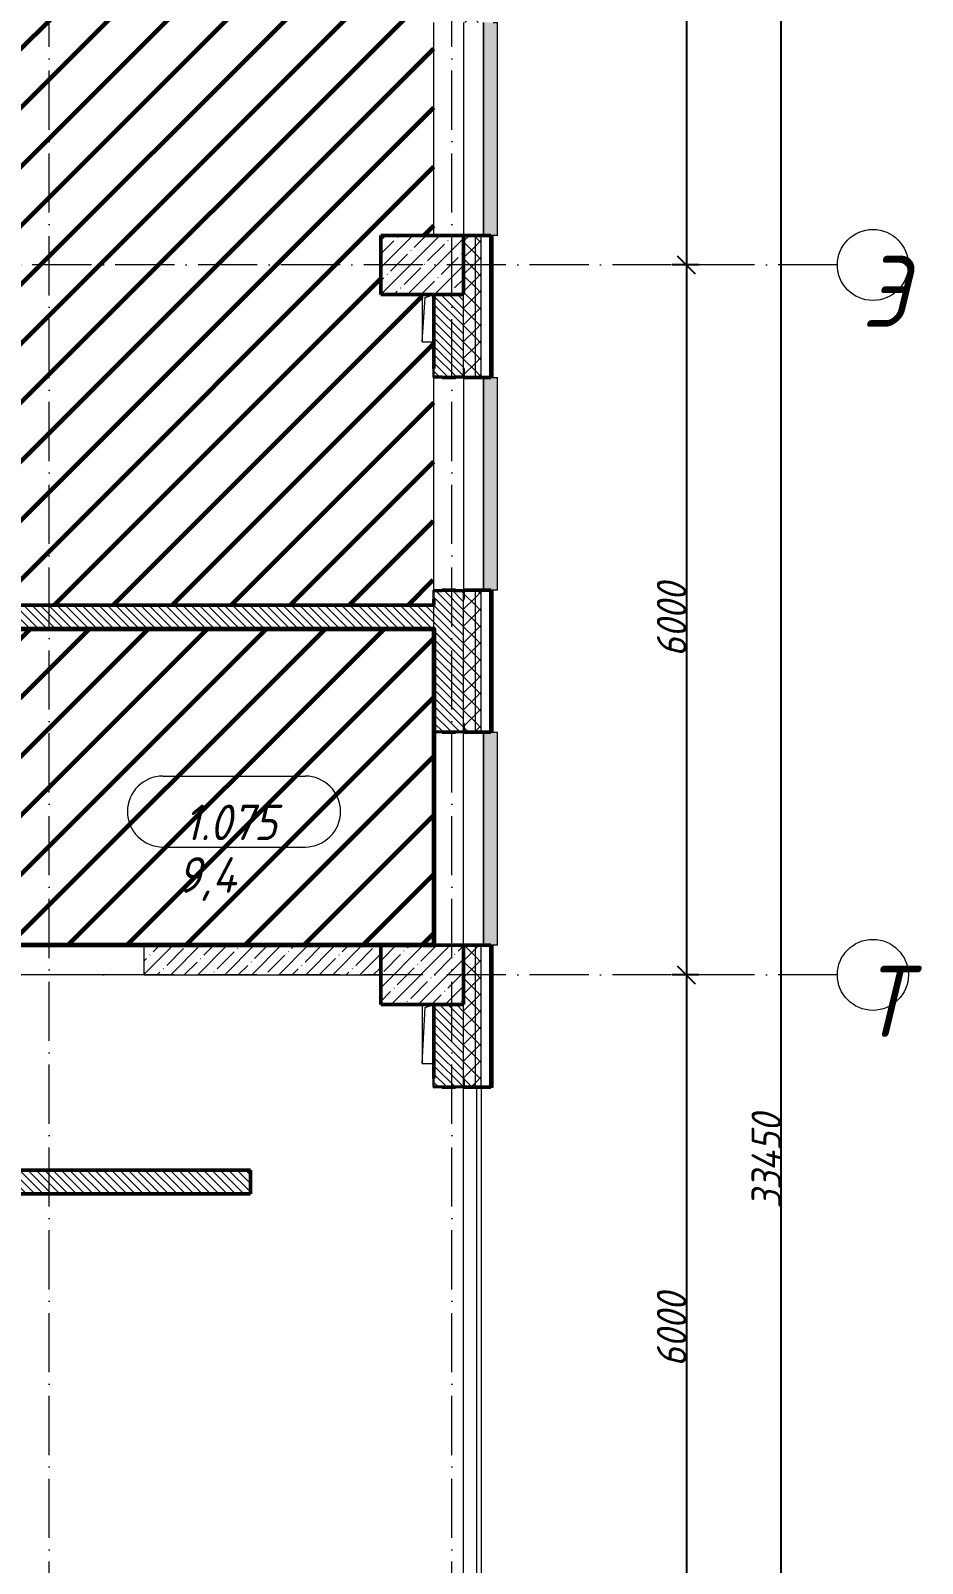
# Model space of a CAD drawing. Header units: millimetres. Extents: x -606178 to 312196, y -19338 to 632709.
# Drawn here: x -405938 to -398405, y 479302 to 492255 of the extents above; entities that cross this region are included whole.
import ezdxf

# ---------------------------------------------------------------- set-up
doc = ezdxf.new("R2010")
doc.units = ezdxf.units.MM
doc.linetypes.add('50_200_ШТРИХ_1Т_ш5_п1_п1_', pattern=[700, 500, -100, 0, -100])
for name, color, linetype, lineweight in [('6.4.1) Окр пт с инж. ПТ2.16', 3, 'Continuous', 60), ('6.4.2) Окр пт с инж. ПТ2.1', 22, 'Continuous', 60), ('A-____-____-DIMS', 7, 'Continuous', 9), ('A-GENM-____-MCUT', 7, 'Continuous', 25), ('A-GENM-____-OTLN', 7, 'Continuous', 9), ('A-GENM-____-OTLN-1', 7, 'Continuous', 25), ('A-GLAZ-____-OTLN', 7, 'Continuous', 9), ('A-WALL-____-MCUT-1', 7, 'Continuous', 9), ('A-WALL-____-MCUT-2', 7, 'Continuous', 50), ('A-WALL-____-MCUT-3', 7, 'Continuous', 9), ('A-WALL-____-OTLN', 7, 'Continuous', 9), ('A-WALL-____-PATT-1', 7, 'Continuous', 9), ('A-WALL-FNSH-MCUT-1', 7, 'Continuous', 9), ('S-COLS-____-MCUT', 7, 'Continuous', 50), ('S-COLS-____-OTLN', 7, 'Continuous', 9), ('S-GRID-____-IDEN', 7, 'Continuous', 9), ('S-GRID-____-OTLN-1', 7, '50_200_ШТРИХ_1Т_ш5_п1_п1_', 9)]:
    doc.layers.add(name, color=color, linetype=linetype, lineweight=lineweight)
doc.layers.add('A-AREA-IDEN-1', color=7, linetype='Continuous', lineweight=9, true_color=0x000000)
doc.layers.add('A-GLAZ-____-OTLN-1', color=7, linetype='Continuous', lineweight=9, true_color=0xc0c0c0)
doc.styles.add('ISOCPEUR_I', font='isocpeui.ttf', dxfattribs={"width": 0.9, "height": 2.5})
doc.styles.add('ISOCPEUR_I_9', font='isocpeui.ttf', dxfattribs={"width": 0.9, "height": 250})
doc.dimstyles.new('ISO-2_5_0_9К_БОЛЬШОЙ_ОСИ', dxfattribs={"dimscale": 304.8, "dimtxt": 248.995294, "dimasz": 0.492126, "dimexe": 0.393701, "dimexo": 0, "dimgap": 0, "dimtad": 1, "dimdec": 0, "dimzin": 0, "dimdsep": 46, "dimtxsty": 'ISOCPEUR_I_9', "dimblk1": 'OBLIQUE', "dimblk2": 'OBLIQUE', "dimsah": 1, "dimcen": 0.09, "dimdle": 0.393701, "dimazin": 0, "dimtfac": 1, "dimtdec": 4, "dimtix": 1, "dimtmove": 0, "dimatfit": 3, "dimfxl": 1, "dimtvp": 1, "dimtolj": 1, "dimtzin": 0, "dimarcsym": 2})
pattern_1 = [(135, (-425830.77, 451794.26), (-35.35534, -35.35534), [])]
pattern_2 = [(45, (-425830.77, 451794.26), (-70.71068, 70.71068), []), (135, (-425830.77, 451794.26), (-70.71068, -70.71068), [])]

# ---------------------------------------------------------------- blocks, each defined once
blk = doc.blocks.new('BSC_Колонна _Прямоугольная - 500х700-25976089-АР1_План отверстий 1 этажа в осях 1-64_А-ГГ')
at = {"layer": 'S-COLS-____-OTLN'}
h = blk.add_hatch(dxfattribs=at)
h.set_pattern_fill('FP_29', color=256, style=0, pattern_type=2)
h.set_pattern_definition([(315, (-32481.04, 23200), (114.04925, 114.04925), []), (315, (-32481.04, 23085.95), (114.04925, 114.04925), [201.613, -40.323, 3.353, -36.97])])
h.paths.add_polyline_path([(-250, 350), (-250, -350), (250, -350), (250, 350)], flags=0)
at = {"layer": 'S-COLS-____-MCUT'}
for p, q in [((250, 350), (-250, 350)), ((-250, 350), (-250, -350)), ((250, -350), (250, 350)), ((-250, -350), (250, -350))]:
    blk.add_line(p, q, dxfattribs=at)
blk = doc.blocks.new('BSC_Колонна _Прямоугольная - 500х700-V3-АР1_План отверстий 1 этажа в осях 1-64_А-ГГ')
at = {"layer": 'S-COLS-____-OTLN'}
h = blk.add_hatch(dxfattribs=at)
h.set_pattern_fill('FP_31', color=256, style=0, pattern_type=2)
h.set_pattern_definition([(315, (-38481.04, 23200), (114.04925, 114.04925), []), (315, (-38481.04, 23085.95), (114.04925, 114.04925), [201.613, -40.323, 3.353, -36.97])])
h.paths.add_polyline_path([(-250, 238), (-250, -350), (250, -350), (250, 350), (-250, 350)], flags=0)
at = {"layer": 'S-COLS-____-MCUT'}
for p, q in [((250, 350), (-250, 350)), ((-250, 350), (-250, -350)), ((250, -350), (250, 350)), ((-250, -350), (250, -350))]:
    blk.add_line(p, q, dxfattribs=at)
blk = doc.blocks.new('Фахверк_СКБ_Уголок - 250_2700-27497298-АР1_План отверстий 1 этажа в осях 1-64_А-ГГ')
at = {"layer": 'A-GENM-____-MCUT'}
for p, q in [((200, 181), (125, 181)), ((125, 181), (125, 106)), ((131, 106), (131, 175)), ((131, 175), (200, 175)), ((200, 175), (200, 181)), ((125, 106), (131, 106)), ((131, -6), (125, -6)), ((125, -6), (125, -81)), ((125, -81), (200, -81)), ((131, -75), (131, -6)), ((200, -75), (131, -75)), ((200, -81), (200, -75))]:
    blk.add_line(p, q, dxfattribs=at)
blk = doc.blocks.new('AR_Отверстие прямоугольное _в плите_ - AR_Отверстие прямоугольное _в плите_-30511831-АР1_План отверстий 1 этажа в осях 1-64_А-ГГ')
at = {"layer": 'A-GENM-____-OTLN'}
for p, q in [((-50, 250), (-50, -250)), ((-50, -250), (-25, 225)), ((-25, 225), (50, 250)), ((-50, -250), (50, -250))]:
    blk.add_line(p, q, dxfattribs=at)
blk = doc.blocks.new('AR_Отверстие прямоугольное _в плите_ - AR_Отверстие прямоугольное _в плите_-V191-АР1_План отверстий 1 этажа в осях 1-64_А-ГГ')
at = {"layer": 'A-GENM-____-OTLN'}
for p, q in [((-50, 200), (-50, -200)), ((-50, -200), (-25, 175)), ((-25, 175), (50, 200)), ((-50, -200), (50, -200))]:
    blk.add_line(p, q, dxfattribs=at)
blk = doc.blocks.new('Отлив_СКБ - Отлив витража_120_НВФ-V210-АР1_План отверстий 1 этажа в осях 1-64_А-ГГ')
at = {"layer": 'A-GLAZ-____-OTLN-1'}
for points in [[(0, -2), (1800, -2), (1800, 0), (0, 0)], [(51, -120), (1800, -120), (1800, -2), (0, -2), (0, -120)]]:
    blk.add_hatch(color=256, dxfattribs=at).paths.add_polyline_path(points, flags=0)
at = {"layer": 'A-GLAZ-____-OTLN'}
for p, q in [((0, 0), (1800, 0)), ((1800, -2), (0, -2)), ((0, -120), (0, -83)), ((0, -120), (1800, -120)), ((1800, -83), (1800, -120))]:
    blk.add_line(p, q, dxfattribs=at)
blk = doc.blocks.new('Ось сетки - Круг_Ø6_00__ISO-2_5_0_9K_-25732049-АР1_План отверстий 1 этажа в осях 1-64_А-ГГ')
at = {"layer": 'S-GRID-____-IDEN'}
blk.add_circle((0, 0), 3, dxfattribs=at)
blk = doc.blocks.new('_Oblique')
at = {"color": 0, "linetype": 'ByBlock', "lineweight": -2}
blk.add_line((-0.5, -0.5), (0.5, 0.5), dxfattribs=at)
blk = doc.blocks.new('*D4244')
at = {"layer": 'A-____-____-DIMS', "color": 0, "lineweight": -2, "transparency": 16777216}
for p, q in [((-400398, 495895), (-400398, 490155)), ((-400292, 495775), (-400518, 495775)), ((-400292, 490275), (-400518, 490275))]:
    blk.add_line(p, q, dxfattribs=at)
at = {"layer": 'Defpoints', "color": 0, "transparency": 16777216}
for p in [(-400292, 495775), (-400398, 490275), (-400292, 490275)]:
    blk.add_point(p, dxfattribs=at)
at = {"layer": 'A-____-____-DIMS', "color": 0, "lineweight": -2, "transparency": 16777216, "xscale": 150, "yscale": 150, "zscale": 150}
for p, rotation in [((-400398, 495775), 90), ((-400398, 490275), 270)]:
    blk.add_blockref('_Oblique', p, dxfattribs=dict(at, rotation=rotation))
at = {"layer": 'A-____-____-DIMS', "color": 0, "transparency": 16777216, "insert": (-400523, 493025), "char_height": 250, "width": 758.48, "attachment_point": 5, "rotation": 90, "style": 'ISOCPEUR_I_9'}
blk.add_mtext('\\A1;5500', dxfattribs=at)
blk = doc.blocks.new('*D4245')
at = {"layer": 'A-____-____-DIMS', "color": 0, "lineweight": -2, "transparency": 16777216}
for p, q in [((-400398, 490395), (-400398, 484155)), ((-400292, 490275), (-400518, 490275)), ((-400292, 484275), (-400518, 484275))]:
    blk.add_line(p, q, dxfattribs=at)
at = {"layer": 'Defpoints', "color": 0, "transparency": 16777216}
for p in [(-400292, 490275), (-400398, 484275), (-400292, 484275)]:
    blk.add_point(p, dxfattribs=at)
at = {"layer": 'A-____-____-DIMS', "color": 0, "lineweight": -2, "transparency": 16777216, "xscale": 150, "yscale": 150, "zscale": 150}
for p, rotation in [((-400398, 490275), 90), ((-400398, 484275), 270)]:
    blk.add_blockref('_Oblique', p, dxfattribs=dict(at, rotation=rotation))
at = {"layer": 'A-____-____-DIMS', "color": 0, "transparency": 16777216, "insert": (-400523, 487275), "char_height": 250, "width": 758.48, "attachment_point": 5, "rotation": 90, "style": 'ISOCPEUR_I_9'}
blk.add_mtext('\\A1;6000', dxfattribs=at)
blk = doc.blocks.new('*D4246')
at = {"layer": 'A-____-____-DIMS', "color": 0, "lineweight": -2, "transparency": 16777216}
for p, q in [((-400398, 484395), (-400398, 478155)), ((-400292, 484275), (-400518, 484275)), ((-400292, 478275), (-400518, 478275))]:
    blk.add_line(p, q, dxfattribs=at)
at = {"layer": 'Defpoints', "color": 0, "transparency": 16777216}
for p in [(-400292, 484275), (-400398, 478275), (-400292, 478275)]:
    blk.add_point(p, dxfattribs=at)
at = {"layer": 'A-____-____-DIMS', "color": 0, "lineweight": -2, "transparency": 16777216, "xscale": 150, "yscale": 150, "zscale": 150}
for p, rotation in [((-400398, 484275), 90), ((-400398, 478275), 270)]:
    blk.add_blockref('_Oblique', p, dxfattribs=dict(at, rotation=rotation))
at = {"layer": 'A-____-____-DIMS', "color": 0, "transparency": 16777216, "insert": (-400523, 481275), "char_height": 250, "width": 758.48, "attachment_point": 5, "rotation": 90, "style": 'ISOCPEUR_I_9'}
blk.add_mtext('\\A1;6000', dxfattribs=at)
blk = doc.blocks.new('*D4250')
at = {"layer": 'A-____-____-DIMS', "color": 0, "lineweight": -2, "transparency": 16777216}
for p, q in [((-399598, 465855), (-399598, 499545)), ((-399704, 499425), (-399478, 499425)), ((-399704, 465975), (-399478, 465975))]:
    blk.add_line(p, q, dxfattribs=at)
at = {"layer": 'Defpoints', "color": 0, "transparency": 16777216}
for p in [(-399704, 499425), (-399598, 499425), (-399704, 465975)]:
    blk.add_point(p, dxfattribs=at)
at = {"layer": 'A-____-____-DIMS', "color": 0, "lineweight": -2, "transparency": 16777216, "xscale": 150, "yscale": 150, "zscale": 150}
for p, rotation in [((-399598, 499425), 90), ((-399598, 465975), 270)]:
    blk.add_blockref('_Oblique', p, dxfattribs=dict(at, rotation=rotation))
at = {"layer": 'A-____-____-DIMS', "color": 0, "transparency": 16777216, "insert": (-399723, 482700), "char_height": 250, "width": 971.08, "attachment_point": 5, "rotation": 90, "style": 'ISOCPEUR_I_9'}
blk.add_mtext('\\A1;33450', dxfattribs=at)
blk = doc.blocks.new('AAR_СКБ_Марка_помещения_1_5 ммп - Номер _ Площадь-27962135-АИ_План этажа_Стены_1')
at = {"layer": 'A-AREA-IDEN-1'}
for p, q in [((-2.987, 3), (3.013, 3)), ((-2.987, 0), (3.013, 0))]:
    blk.add_line(p, q, dxfattribs=at)
for centre, start, end in [((-2.987, 1.5), 90, 270), ((3.013, 1.5), 270, 90)]:
    blk.add_arc(centre, 1.5, start, end, dxfattribs=at)

msp = doc.modelspace()

# ---------------------------------------------------------------- hatches: boundary and pattern name
at = {"layer": '6.4.1) Окр пт с инж. ПТ2.16'}
h = msp.add_hatch(dxfattribs=at)
h.set_pattern_fill('ANSI31', color=256, scale=111)
h.paths.add_polyline_path([(-402630.7712, 492725.3011), (-402630.7712, 493125.3011), (-402530.7712, 493125.3011), (-402530.7712, 493500.3011), (-402536.7712, 493500.3011), (-402536.7712, 493575.3011), (-402530.7712, 493575.3011), (-402530.7712, 495375.3011), (-402780.7712, 495375.3011), (-402780.7712, 495625.3011), (-405930.7712, 495625.3011), (-405930.7712, 494975.3011), (-408930.7712, 494975.3011), (-408930.7712, 495625.3011), (-410780.7712, 495625.3011), (-410780.7712, 495575.3011), (-410780.7712, 495175.3011), (-410780.7712, 494775.3011), (-410780.7712, 494275.3011), (-410780.7712, 494225.3011), (-410780.7712, 494125.3011), (-411380.7712, 494125.3011), (-411380.7712, 495625.3011), (-411480.7712, 495625.3011), (-415730.7712, 495625.3011), (-415730.7712, 495525.3011), (-416030.7712, 495525.3011), (-416030.7712, 492570.3011), (-416030.7712, 492070.3011), (-416030.7712, 490525.3011), (-415730.7712, 490525.3011), (-415730.7712, 490025.3011), (-416030.7712, 490025.3011), (-416030.7712, 488025.3011), (-411355.7712, 488025.3011), (-411355.7712, 488031.3011), (-411280.7712, 488031.3011), (-411030.7712, 488025.3011), (-410730.7712, 488025.3011), (-406480.7712, 488025.3011), (-406480.7712, 487400.3011), (-402530.7712, 487400.3011), (-402530.7712, 487450.3011), (-402536.7712, 487450.3011), (-402536.7712, 487525.3011), (-402530.7712, 489325.3011), (-402536.7712, 489325.3011), (-402536.7712, 489400.3011), (-402534.6112, 489625.3011), (-402630.7712, 489625.3011), (-402630.7712, 490025.3011), (-402980.7712, 490025.3011), (-402980.7712, 490525.3011), (-402530.7712, 490525.3011), (-402530.7712, 492325.3011), (-402536.7712, 492325.3011), (-402536.7712, 492400.3011), (-402534.9985, 492725.3011)])
h.paths.add_polyline_path([(-411230.7712, 491075.3011), (-411230.7712, 490525.3011), (-411230.7712, 490025.3011), (-411930.7712, 490025.3011), (-411930.7712, 490525.3011), (-411930.7712, 491075.3011)], flags=16)
h.paths.add_polyline_path([(-411330.7712, 490975.3011), (-411330.7712, 490525.3011), (-411830.7712, 490525.3011), (-411830.7712, 490975.3011)], flags=0)
h.paths.add_polyline_path([(-411030.7712, 489625.3011), (-411030.7712, 488425.3011), (-411230.7712, 488425.3011), (-411230.7712, 489625.3011)], flags=16)
at = {"layer": '6.4.2) Окр пт с инж. ПТ2.1'}
h = msp.add_hatch(dxfattribs=at)
h.set_pattern_fill('ANSI31', color=256, scale=111)
h.paths.add_polyline_path([(-412805.7712, 486825.3011), (-415380.7712, 486825.3011), (-415380.7712, 485375.3011), (-413830.7712, 485375.3011), (-413830.7712, 484525.3011), (-412805.7712, 484525.3011)])
h.paths.add_polyline_path([(-406680.7712, 486992.9193), (-411130.7712, 486992.9193), (-411130.7712, 485375.3011), (-408280.7712, 485375.3011), (-408280.7712, 484525.3011), (-406680.7712, 484525.3011)])
h.paths.add_polyline_path([(-402530.7712, 487200.3011), (-406580.7712, 487200.3011), (-406580.7712, 484525.3011), (-402530.7712, 484525.3011)])
at = {"layer": 'A-WALL-____-PATT-1'}
h = msp.add_hatch(dxfattribs=at)
h.set_pattern_fill('FP_1', color=256, style=0, pattern_type=2)
h.set_pattern_definition(pattern_2)
h.paths.add_polyline_path([(-402180.7712, 461325.3011), (-402180.7712, 463525.3011), (-402274.7712, 463525.3011), (-402274.7712, 463450.3011), (-402280.7712, 463450.3011), (-402280.7712, 461325.3011)], flags=0)
h.paths.add_polyline_path([(-402274.7712, 465325.3011), (-402180.7712, 465325.3011), (-402180.7712, 478525.3011), (-402280.7712, 478525.3011), (-402280.7712, 465400.3011), (-402274.7712, 465400.3011), (-402274.7712, 465331.3011)], flags=0)
h.paths.add_polyline_path([(-402274.7712, 483325.3011), (-402180.7712, 483325.3011), (-402180.7712, 484525.3011), (-402280.7712, 484525.3011), (-402280.7712, 483400.3011), (-402274.7712, 483400.3011), (-402274.7712, 483331.3011)], flags=0)
h.paths.add_polyline_path([(-402274.7712, 486325.3011), (-402180.7712, 486325.3011), (-402180.7712, 487525.3011), (-402274.7712, 487525.3011), (-402274.7712, 487450.3011), (-402280.7712, 487450.3011), (-402280.7712, 486400.3011), (-402274.7712, 486400.3011), (-402274.7712, 486331.3011)], flags=0)
h.paths.add_polyline_path([(-402180.7712, 489325.3011), (-402180.7712, 490525.3011), (-402280.7712, 490525.3011), (-402280.7712, 489400.3011), (-402274.7712, 489400.3011), (-402274.7712, 489325.3011)], flags=0)
h.paths.add_polyline_path([(-402274.7712, 492325.3011), (-402180.7712, 492325.3011), (-402180.7712, 493345.3011), (-402280.7712, 493345.3011), (-402280.7712, 492400.3011), (-402274.7712, 492400.3011), (-402274.7712, 492331.3011)], flags=0)
h = msp.add_hatch(dxfattribs=at)
h.set_pattern_fill('FP_1', color=256, style=0, pattern_type=2)
h.set_pattern_definition(pattern_2)
h.paths.add_polyline_path([(-402130.7712, 461325.3011), (-402130.7712, 463525.3011), (-402180.7712, 463525.3011), (-402180.7712, 461325.3011)], flags=0)
h.paths.add_polyline_path([(-402180.7712, 465325.3011), (-402130.7712, 465325.3011), (-402130.7712, 478525.3011), (-402180.7712, 478525.3011), (-402180.7712, 466288.6491)], flags=0)
h.paths.add_polyline_path([(-402130.7712, 483325.3011), (-402130.7712, 484525.3011), (-402180.7712, 484525.3011), (-402180.7712, 483325.3011)], flags=0)
h.paths.add_polyline_path([(-402130.7712, 486325.3011), (-402130.7712, 487525.3011), (-402180.7712, 487525.3011), (-402180.7712, 486325.3011)], flags=0)
h.paths.add_polyline_path([(-402180.7712, 489325.3011), (-402130.7712, 489325.3011), (-402130.7712, 490525.3011), (-402180.7712, 490525.3011), (-402180.7712, 490368.4809)], flags=0)
h.paths.add_polyline_path([(-402130.7712, 492325.3011), (-402130.7712, 493345.3011), (-402180.7712, 493345.3011), (-402180.7712, 492325.3011)], flags=0)
h = msp.add_hatch(dxfattribs=at)
h.set_pattern_fill('FP_3', color=256, style=0, pattern_type=2)
h.set_pattern_definition([(45, (-425830.77, 451794.26), (-85.5366, 85.5366), []), (45, (-425773.75, 451794.26), (-85.5366, 85.5366), [])])
h.paths.add_polyline_path([(-402030.7712, 461515.3011), (-402030.7712, 463525.3011), (-402050.7712, 463525.3011), (-402050.7712, 461515.3011)], flags=0)
h.paths.add_polyline_path([(-402030.7712, 465325.3011), (-402030.7712, 478525.3011), (-402050.7712, 478525.3011), (-402050.7712, 465325.3011)], flags=0)
h.paths.add_polyline_path([(-402050.7712, 483325.3011), (-402030.7712, 483325.3011), (-402030.7712, 484525.3011), (-402050.7712, 484525.3011), (-402050.7712, 483488.529)], flags=0)
h.paths.add_polyline_path([(-402030.7712, 486325.3011), (-402030.7712, 487525.3011), (-402050.7712, 487525.3011), (-402050.7712, 486325.3011)], flags=0)
h.paths.add_polyline_path([(-402030.7712, 489325.3011), (-402030.7712, 490525.3011), (-402050.7712, 490525.3011), (-402050.7712, 489325.3011)], flags=0)
h.paths.add_polyline_path([(-402030.7712, 492325.3011), (-402030.7712, 493345.3011), (-402050.7712, 493345.3011), (-402050.7712, 492325.3011)], flags=0)
h = msp.add_hatch(dxfattribs=at)
h.set_pattern_fill('FP_6', color=256, style=0, pattern_type=2)
h.set_pattern_definition(pattern_1)
h.paths.add_polyline_path([(-402349.7712, 486325.3011), (-402349.7712, 486331.3011), (-402280.7712, 486331.3011), (-402280.7712, 487519.3011), (-402349.7712, 487519.3011), (-402349.7712, 487525.3011), (-402461.7712, 487525.3011), (-402461.7712, 487519.3011), (-402530.7712, 487519.3011), (-402530.7712, 486331.3011), (-402461.7712, 486331.3011), (-402461.7712, 486325.3011)], flags=0)
h.paths.add_polyline_path([(-402349.7712, 489325.3011), (-402349.7712, 489331.3011), (-402280.7712, 489331.3011), (-402280.7712, 490025.3011), (-402530.7712, 490025.3011), (-402530.7712, 489331.3011), (-402461.7712, 489331.3011), (-402461.7712, 489325.3011)], flags=0)
h = msp.add_hatch(dxfattribs=at)
h.set_pattern_fill('FP_6', color=256, style=0, pattern_type=2)
h.set_pattern_definition(pattern_1)
h.paths.add_polyline_path([(-402530.7712, 487200.3011), (-402530.7712, 487400.3011), (-406480.7712, 487400.3011), (-406480.7712, 487200.3011), (-402868.6855, 487200.3011)], flags=0)
h = msp.add_hatch(dxfattribs=at)
h.set_pattern_fill('FP_27', color=256, style=0, pattern_type=2)
h.set_pattern_definition([(45, (-425830.77, 451794.26), (-114.04925, 114.04925), []), (45, (-425716.72, 451794.26), (-114.04925, 114.04925), [201.612, -40.322, 3.353, -36.97])])
h.paths.add_polyline_path([(-402980.7712, 484275.3011), (-402980.7712, 484525.3011), (-404980.7712, 484525.3011), (-404980.7712, 484275.3011), (-404636.1498, 484275.3011)], flags=0)
h.paths.add_polyline_path([(-406130.7712, 484275.3011), (-406130.7712, 484525.3011), (-406830.7712, 484525.3011), (-406830.7712, 484275.3011), (-406403.6141, 484275.3011)], flags=0)
h.paths.add_polyline_path([(-407980.7712, 484275.3011), (-407980.7712, 484525.3011), (-411230.7712, 484525.3011), (-411230.7712, 484275.3011), (-408171.0784, 484275.3011)], flags=0)
h = msp.add_hatch(dxfattribs=at)
h.set_pattern_fill('FP_6', color=256, style=0, pattern_type=2)
h.set_pattern_definition(pattern_1)
h.paths.add_polyline_path([(-402349.7712, 483325.3011), (-402349.7712, 483331.3011), (-402280.7712, 483331.3011), (-402280.7712, 484025.3011), (-402530.7712, 484025.3011), (-402530.7712, 483331.3011), (-402461.7712, 483331.3011), (-402461.7712, 483325.3011)], flags=0)
h = msp.add_hatch(dxfattribs=at)
h.set_pattern_fill('FP_6', color=256, style=0, pattern_type=2)
h.set_pattern_definition(pattern_1)
h.paths.add_polyline_path([(-404080.7712, 482425.3011), (-404080.7712, 482625.3011), (-413380.7712, 482625.3011), (-413380.7712, 482425.3011), (-404636.1498, 482425.3011)], flags=0)

# ---------------------------------------------------------------- linework, layer by layer
at = {"layer": '6.4.1) Окр пт с инж. ПТ2.16'}
msp.add_lwpolyline([(-406580.7712, 487200.3011), (-402530.7712, 487200.3011), (-402530.7712, 484525.3011), (-406580.7712, 484525.3011)], close=True, dxfattribs=at)
at = {"layer": 'A-WALL-____-MCUT-1'}
for p, q in [((-402980.7712, 484525.3011), (-404980.7712, 484525.3011)), ((-404980.7712, 484525.3011), (-404980.7712, 484275.3011)), ((-404980.7712, 484275.3011), (-402980.7712, 484275.3011))]:
    msp.add_line(p, q, dxfattribs=at)
at = {"layer": 'A-WALL-____-MCUT-2'}
for p, q in [((-402050.7712, 490525.3011), (-402280.7712, 490525.3011)), ((-402050.7712, 490525.3011), (-402050.7712, 489325.3011)), ((-402530.7712, 490025.3011), (-402530.7712, 489400.3011)), ((-402461.7712, 489325.3011), (-402349.7712, 489325.3011)), ((-402274.7712, 489325.3011), (-402050.7712, 489325.3011)), ((-402530.7712, 487450.3011), (-402530.7712, 487400.3011)), ((-402349.7712, 487525.3011), (-402461.7712, 487525.3011)), ((-402050.7712, 487525.3011), (-402274.7712, 487525.3011)), ((-402050.7712, 487525.3011), (-402050.7712, 486325.3011)), ((-402530.7712, 487400.3011), (-406480.7712, 487400.3011)), ((-406680.7712, 487200.3011), (-402530.7712, 487200.3011)), ((-402530.7712, 487200.3011), (-402530.7712, 486400.3011)), ((-402461.7712, 486325.3011), (-402349.7712, 486325.3011)), ((-402274.7712, 486325.3011), (-402050.7712, 486325.3011)), ((-402050.7712, 484525.3011), (-402280.7712, 484525.3011)), ((-402050.7712, 484525.3011), (-402050.7712, 483325.3011)), ((-402530.7712, 484025.3011), (-402530.7712, 483400.3011)), ((-402461.7712, 483325.3011), (-402349.7712, 483325.3011)), ((-402274.7712, 483325.3011), (-402050.7712, 483325.3011)), ((-404080.7712, 482625.3011), (-413380.7712, 482625.3011)), ((-404080.7712, 482425.3011), (-404080.7712, 482625.3011)), ((-413380.7712, 482425.3011), (-404080.7712, 482425.3011))]:
    msp.add_line(p, q, dxfattribs=at)
at = {"layer": 'A-WALL-____-MCUT-3'}
for p, q in [((-402180.7712, 489325.3011), (-402180.7712, 490525.3011)), ((-402130.7712, 489325.3011), (-402130.7712, 490525.3011)), ((-402280.7712, 489400.3011), (-402280.7712, 490025.3011)), ((-402280.7712, 486400.3011), (-402280.7712, 487450.3011)), ((-402180.7712, 486325.3011), (-402180.7712, 487525.3011)), ((-402130.7712, 486325.3011), (-402130.7712, 487525.3011)), ((-402530.7712, 487200.3011), (-402530.7712, 487400.3011)), ((-402180.7712, 483325.3011), (-402180.7712, 484525.3011)), ((-402130.7712, 483325.3011), (-402130.7712, 484525.3011)), ((-402280.7712, 483400.3011), (-402280.7712, 484025.3011))]:
    msp.add_line(p, q, dxfattribs=at)
at = {"layer": 'A-WALL-____-OTLN'}
for p, q in [((-402530.7712, 490525.3011), (-402530.7712, 492325.3011)), ((-402280.7712, 492325.3011), (-402280.7712, 490525.3011)), ((-402530.7712, 487525.3011), (-402530.7712, 489325.3011)), ((-402280.7712, 489325.3011), (-402280.7712, 487525.3011)), ((-402530.7712, 484525.3011), (-402530.7712, 486325.3011)), ((-402280.7712, 484525.3011), (-402280.7712, 486325.3011)), ((-406130.7712, 484525.3011), (-404980.7712, 484525.3011)), ((-404980.7712, 484275.3011), (-406130.7712, 484275.3011)), ((-402280.7712, 478525.3011), (-402280.7712, 483325.3011)), ((-402170.7712, 483325.3011), (-402170.7712, 478525.3011)), ((-402130.7712, 483325.3011), (-402130.7712, 478525.3011))]:
    msp.add_line(p, q, dxfattribs=at)
at = {"layer": 'A-WALL-FNSH-MCUT-1'}
for p, q in [((-402030.7712, 490525.3011), (-402050.7712, 490525.3011)), ((-402030.7712, 489325.3011), (-402030.7712, 490525.3011)), ((-402050.7712, 489325.3011), (-402030.7712, 489325.3011)), ((-402030.7712, 487525.3011), (-402050.7712, 487525.3011)), ((-402030.7712, 486325.3011), (-402030.7712, 487525.3011)), ((-402050.7712, 486325.3011), (-402030.7712, 486325.3011)), ((-402030.7712, 484525.3011), (-402050.7712, 484525.3011)), ((-402030.7712, 483325.3011), (-402030.7712, 484525.3011)), ((-402050.7712, 483325.3011), (-402030.7712, 483325.3011))]:
    msp.add_line(p, q, dxfattribs=at)
at = {"layer": 'S-GRID-____-OTLN-1'}
for p, q in [((-405780.7712, 447311.6528), (-405780.7712, 501675.2188)), ((-402380.7712, 447311.6528), (-402380.7712, 501675.2188)), ((-399123.032, 490275.3011), (-430499.5414, 490275.3011)), ((-399123.032, 484275.3011), (-430499.5414, 484275.3011))]:
    msp.add_line(p, q, dxfattribs=at)

# ---------------------------------------------------------------- block references
at = {"layer": 'A-AREA-IDEN-1', "xscale": 199.9999999999999, "yscale": 199.9999999999999, "zscale": 199.9999999999999}
msp.add_blockref('AAR_СКБ_Марка_помещения_1_5 ммп - Номер _ Площадь-27962135-АИ_План этажа_Стены_1', (-404222.5824, 485355.6181), dxfattribs=at)
at = {"layer": 'A-GENM-____-OTLN'}
for name, p in [('AR_Отверстие прямоугольное _в плите_ - AR_Отверстие прямоугольное _в плите_-V191-АР1_План отверстий 1 этажа в осях 1-64_А-ГГ', (-402580.7712, 489825.3011)), ('AR_Отверстие прямоугольное _в плите_ - AR_Отверстие прямоугольное _в плите_-30511831-АР1_План отверстий 1 этажа в осях 1-64_А-ГГ', (-402580.7712, 483775.3011))]:
    msp.add_blockref(name, p, dxfattribs=at)
at = {"layer": 'A-GENM-____-OTLN-1'}
for p, rotation in [((-402355.7712, 489200.3011), 89.99999999999991), ((-402455.7712, 487650.3011), 269.9999999999999), ((-402355.7712, 486200.3011), 89.99999999999991), ((-402355.7712, 483200.3011), 89.99999999999991)]:
    msp.add_blockref('Фахверк_СКБ_Уголок - 250_2700-27497298-АР1_План отверстий 1 этажа в осях 1-64_А-ГГ', p, dxfattribs=dict(at, rotation=rotation))
at = {"layer": 'A-GLAZ-____-OTLN', "rotation": 90}
for p in [(-402113.7712, 490525.3011), (-402113.7712, 487525.3011), (-402113.7712, 484525.3011)]:
    msp.add_blockref('Отлив_СКБ - Отлив витража_120_НВФ-V210-АР1_План отверстий 1 этажа в осях 1-64_А-ГГ', p, dxfattribs=at)
at = {"layer": 'S-COLS-____-OTLN', "rotation": 89.9999999999999}
for name, p in [('BSC_Колонна _Прямоугольная - 500х700-V3-АР1_План отверстий 1 этажа в осях 1-64_А-ГГ', (-402630.7712, 490275.3011)), ('BSC_Колонна _Прямоугольная - 500х700-25976089-АР1_План отверстий 1 этажа в осях 1-64_А-ГГ', (-402630.7712, 484275.3011))]:
    msp.add_blockref(name, p, dxfattribs=at)
at = {"layer": 'S-GRID-____-IDEN', "xscale": 99.99999999999993, "yscale": 99.99999999999993, "zscale": 99.99999999999993}
for p, rotation in [((-398823.032, 490275.3011), 89.99999999999982), ((-398823.032, 484275.3011), 89.9999999999998)]:
    msp.add_blockref('Ось сетки - Круг_Ø6_00__ISO-2_5_0_9K_-25732049-АР1_План отверстий 1 этажа в осях 1-64_А-ГГ', p, dxfattribs=dict(at, rotation=rotation))

# ---------------------------------------------------------------- texts
at = {"layer": 'A-AREA-IDEN-1', "char_height": 300, "attachment_point": 8, "line_spacing_factor": 1.139951, "style": 'ISOCPEUR_I'}
for s, insert, width in [('\\pxqc,t8.46667,16.93333,25.4,33.86667,42.33333,50.8,59.26667,67.73333,76.2,84.66667,93.13333,101.6,110.06667,118.53333,127,135.46667,143.93333,152.4,160.86667,169.33333,177.8,186.26667,194.73333,203.2,211.66667,220.13333,228.6,237.06667,245.53333,254,262.46667,270.93333;{1.075}', (-404248.0115, 485413.948), 900), ('\\pxqc,t8.46667,16.93333,25.4,33.86667,42.33333,50.8,59.26667,67.73333,76.2,84.66667,93.13333,101.6,110.06667,118.53333,127,135.46667,143.93333,152.4,160.86667,169.33333,177.8,186.26667,194.73333,203.2,211.66667,220.13333,228.6,237.06667,245.53333,254,262.46667,270.93333;{9,4}', (-404449, 484900), 582)]:
    msp.add_mtext(s, dxfattribs=dict(at, insert=insert, width=width))
at = {"layer": 'S-GRID-____-IDEN', "char_height": 600, "width": 223.670812, "attachment_point": 1, "style": 'ISOCPEUR_I'}
for s, insert in [('\\fISOCPEUR|b0|i1|c204|p34|;\\W.9;Э', (-398915.8525, 490351.377)), ('\\fISOCPEUR|b0|i1|c204|p34|;\\W.9;Т', (-398915.8525, 484351.377))]:
    msp.add_mtext(s, dxfattribs=dict(at, insert=insert))

# ---------------------------------------------------------------- dimensions: what is measured, and where the dimension line sits
at = {"layer": 'A-____-____-DIMS'}
for base, p1, p2, override, picture, middle in [((-399598.2379, 499425.3011), (-399704.3039, 465975.3011), (-399704.3039, 499425.3011), {"dimpost": '<>', "dimfxl": 33450}, '*D4250', (-399723.2379, 482700.3011)), ((-400398.2379, 490275.3011), (-400292.1719, 495775.3011), (-400292.1719, 490275.3011), {"dimpost": '<>', "dimfxl": 5500}, '*D4244', (-400523.2379, 493025.3011)), ((-400398.2379, 484275.3011), (-400292.1719, 490275.3011), (-400292.1719, 484275.3011), {"dimpost": '<>', "dimfxl": 6000}, '*D4245', (-400523.2379, 487275.3011)), ((-400398.2379, 478275.3011), (-400292.1719, 484275.3011), (-400292.1719, 478275.3011), {"dimpost": '<>', "dimfxl": 6000}, '*D4246', (-400523.2379, 481275.3011))]:
    dim = msp.add_linear_dim(base=base, p1=p1, p2=p2, angle=90, dimstyle='ISO-2_5_0_9К_БОЛЬШОЙ_ОСИ', override=override, dxfattribs=at)
    dim.commit()
    dim.dimension.update_dxf_attribs({"geometry": picture, "text_midpoint": middle})

doc.saveas('drawing.dxf')
